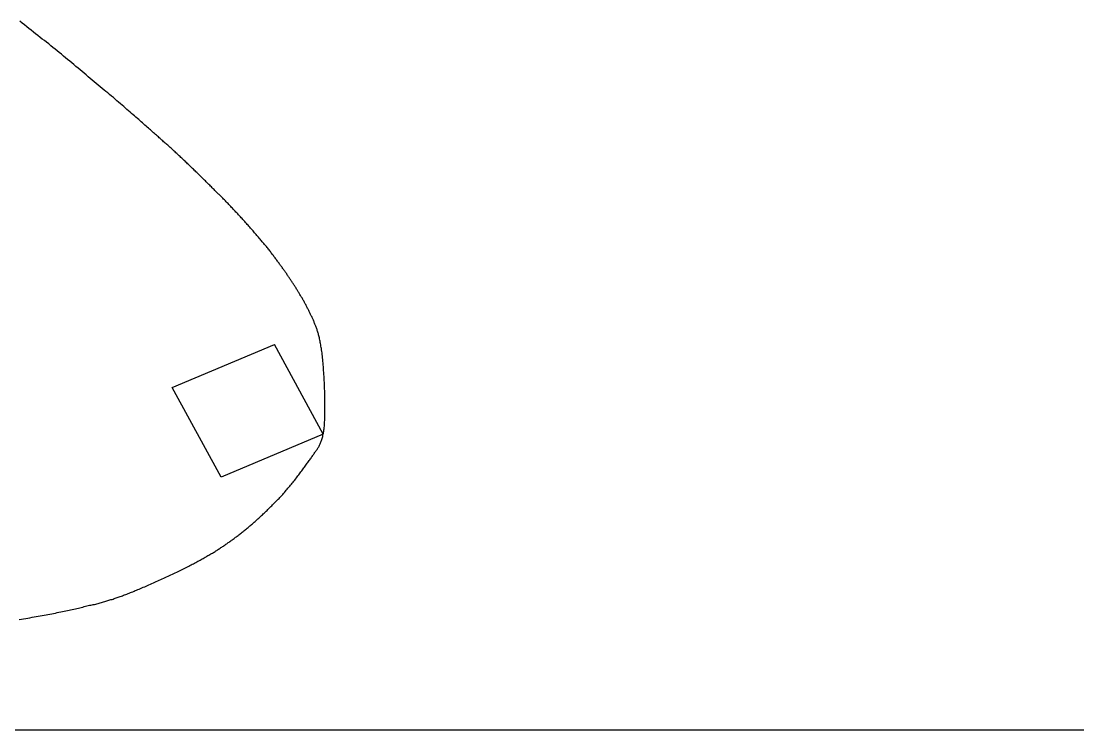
# Model space of a CAD drawing. Header units: millimetres. Extents: x 41 to 1041, y 1148 to 1248.
# Drawn here: x 886.03 to 917.94, y 1147.8 to 1169.2 of the extents above; entities that cross this region are included whole.
import ezdxf

# ---------------------------------------------------------------- set-up
doc = ezdxf.new("R2010")
doc.units = ezdxf.units.MM

msp = doc.modelspace()

# ---------------------------------------------------------------- linework, layer by layer
at = {"color": 3}
for p, q in [((890.597, 1158.142), (893.68, 1159.437)), ((895.155, 1156.731), (893.68, 1159.437)), ((892.072, 1155.436), (890.597, 1158.142)), ((895.155, 1156.731), (892.072, 1155.436))]:
    msp.add_line(p, q, dxfattribs=at)
msp.add_line((41.281, 1147.802), (1041.281, 1147.802))
for points in [[(895.157, 1156.732, 0), (895.162, 1156.762, 0), (895.167, 1156.792, 0), (895.172, 1156.822, 0), (895.177, 1156.862, 0), (895.181, 1156.892, 0), (895.185, 1156.932, 0), (895.188, 1156.972, 0), (895.192, 1157.012, 0), (895.194, 1157.052, 0), (895.197, 1157.102, 0), (895.199, 1157.142, 0), (895.201, 1157.192, 0), (895.203, 1157.242, 0), (895.204, 1157.292, 0), (895.206, 1157.342, 0), (895.206, 1157.402, 0), (895.207, 1157.452, 0), (895.207, 1157.512, 0), (895.207, 1157.562, 0), (895.207, 1157.622, 0), (895.206, 1157.682, 0), (895.206, 1157.742, 0), (895.205, 1157.802, 0), (895.203, 1157.862, 0), (895.202, 1157.922, 0), (895.2, 1157.982, 0), (895.198, 1158.042, 0), (895.196, 1158.102, 0), (895.193, 1158.162, 0), (895.191, 1158.222, 0), (895.188, 1158.292, 0), (895.185, 1158.352, 0), (895.181, 1158.412, 0), (895.178, 1158.472, 0), (895.174, 1158.532, 0), (895.17, 1158.592, 0), (895.166, 1158.652, 0), (895.162, 1158.712, 0), (895.158, 1158.762, 0), (895.153, 1158.822, 0), (895.148, 1158.872, 0), (895.143, 1158.932, 0), (895.138, 1158.982, 0), (895.133, 1159.032, 0), (895.128, 1159.082, 0), (895.122, 1159.132, 0), (895.117, 1159.182, 0), (895.111, 1159.222, 0), (895.105, 1159.272, 0), (895.099, 1159.312, 0), (895.093, 1159.352, 0), (895.086, 1159.392, 0), (895.08, 1159.432, 0), (895.073, 1159.472, 0), (895.066, 1159.502, 0), (895.06, 1159.542, 0), (895.053, 1159.572, 0), (895.045, 1159.612, 0), (895.038, 1159.642, 0), (895.031, 1159.672, 0), (895.023, 1159.702, 0), (895.016, 1159.732, 0), (895.008, 1159.762, 0), (895, 1159.782, 0), (894.992, 1159.812, 0), (894.984, 1159.842, 0), (894.975, 1159.862, 0), (894.967, 1159.892, 0), (894.958, 1159.912, 0), (894.95, 1159.942, 0), (894.941, 1159.962, 0), (894.932, 1159.992, 0), (894.923, 1160.012, 0), (894.914, 1160.032, 0), (894.904, 1160.052, 0), (894.895, 1160.082, 0), (894.885, 1160.102, 0), (894.876, 1160.122, 0), (894.866, 1160.142, 0), (894.856, 1160.172, 0), (894.846, 1160.192, 0), (894.836, 1160.212, 0), (894.826, 1160.232, 0), (894.815, 1160.252, 0), (894.805, 1160.282, 0), (894.794, 1160.302, 0), (894.784, 1160.322, 0), (894.773, 1160.342, 0), (894.762, 1160.372, 0), (894.751, 1160.392, 0), (894.74, 1160.412, 0), (894.729, 1160.432, 0), (894.717, 1160.462, 0), (894.706, 1160.482, 0), (894.695, 1160.502, 0), (894.683, 1160.522, 0), (894.671, 1160.552, 0), (894.66, 1160.572, 0), (894.648, 1160.592, 0), (894.636, 1160.612, 0), (894.624, 1160.642, 0), (894.612, 1160.662, 0), (894.6, 1160.682, 0), (894.588, 1160.702, 0), (894.576, 1160.732, 0), (894.564, 1160.752, 0), (894.551, 1160.772, 0), (894.539, 1160.792, 0), (894.527, 1160.822, 0), (894.514, 1160.842, 0), (894.502, 1160.862, 0), (894.489, 1160.882, 0), (894.477, 1160.902, 0), (894.464, 1160.922, 0), (894.451, 1160.952, 0), (894.439, 1160.972, 0), (894.426, 1160.992, 0), (894.413, 1161.012, 0), (894.401, 1161.032, 0), (894.388, 1161.052, 0), (894.375, 1161.072, 0), (894.362, 1161.092, 0), (894.349, 1161.112, 0), (894.336, 1161.142, 0), (894.323, 1161.162, 0), (894.31, 1161.182, 0), (894.297, 1161.202, 0), (894.284, 1161.222, 0), (894.271, 1161.242, 0), (894.258, 1161.262, 0), (894.244, 1161.282, 0), (894.231, 1161.302, 0), (894.217, 1161.322, 0), (894.204, 1161.342, 0), (894.19, 1161.362, 0), (894.177, 1161.382, 0), (894.163, 1161.402, 0), (894.149, 1161.422, 0), (894.135, 1161.442, 0), (894.121, 1161.462, 0), (894.107, 1161.482, 0), (894.093, 1161.502, 0), (894.079, 1161.522, 0), (894.064, 1161.542, 0), (894.05, 1161.572, 0), (894.035, 1161.592, 0), (894.021, 1161.612, 0), (894.006, 1161.632, 0), (893.991, 1161.652, 0), (893.976, 1161.672, 0), (893.961, 1161.692, 0), (893.946, 1161.712, 0), (893.931, 1161.732, 0), (893.915, 1161.762, 0), (893.9, 1161.782, 0), (893.884, 1161.802, 0), (893.868, 1161.822, 0), (893.852, 1161.842, 0), (893.836, 1161.862, 0), (893.82, 1161.892, 0), (893.804, 1161.912, 0), (893.787, 1161.932, 0), (893.771, 1161.952, 0), (893.754, 1161.982, 0), (893.737, 1162.002, 0), (893.72, 1162.022, 0), (893.702, 1162.052, 0), (893.685, 1162.072, 0), (893.667, 1162.092, 0), (893.649, 1162.122, 0), (893.631, 1162.142, 0), (893.613, 1162.162, 0), (893.595, 1162.192, 0), (893.576, 1162.212, 0), (893.557, 1162.242, 0), (893.538, 1162.262, 0), (893.519, 1162.292, 0), (893.499, 1162.312, 0), (893.479, 1162.342, 0), (893.459, 1162.362, 0), (893.439, 1162.392, 0), (893.419, 1162.412, 0), (893.398, 1162.442, 0), (893.377, 1162.462, 0), (893.356, 1162.492, 0), (893.335, 1162.522, 0), (893.313, 1162.542, 0), (893.291, 1162.572, 0), (893.269, 1162.592, 0), (893.247, 1162.622, 0), (893.224, 1162.652, 0), (893.201, 1162.682, 0), (893.178, 1162.702, 0), (893.154, 1162.732, 0), (893.131, 1162.762, 0), (893.107, 1162.782, 0), (893.083, 1162.812, 0), (893.059, 1162.842, 0), (893.034, 1162.872, 0), (893.01, 1162.902, 0), (892.985, 1162.922, 0), (892.96, 1162.952, 0), (892.935, 1162.982, 0), (892.91, 1163.012, 0), (892.885, 1163.042, 0), (892.859, 1163.062, 0), (892.833, 1163.092, 0), (892.808, 1163.122, 0), (892.782, 1163.152, 0), (892.756, 1163.182, 0), (892.73, 1163.212, 0), (892.704, 1163.242, 0), (892.677, 1163.262, 0), (892.651, 1163.292, 0), (892.625, 1163.322, 0), (892.598, 1163.352, 0), (892.572, 1163.382, 0), (892.545, 1163.412, 0), (892.519, 1163.432, 0), (892.492, 1163.462, 0), (892.466, 1163.492, 0), (892.439, 1163.522, 0), (892.412, 1163.552, 0), (892.386, 1163.572, 0), (892.359, 1163.602, 0), (892.333, 1163.632, 0), (892.306, 1163.662, 0), (892.279, 1163.692, 0), (892.253, 1163.712, 0), (892.226, 1163.742, 0), (892.2, 1163.772, 0), (892.173, 1163.802, 0), (892.147, 1163.822, 0), (892.12, 1163.852, 0), (892.094, 1163.882, 0), (892.067, 1163.902, 0), (892.041, 1163.932, 0), (892.015, 1163.962, 0), (891.988, 1163.982, 0), (891.962, 1164.012, 0), (891.935, 1164.042, 0), (891.909, 1164.062, 0), (891.883, 1164.092, 0), (891.857, 1164.122, 0), (891.83, 1164.142, 0), (891.804, 1164.172, 0), (891.778, 1164.202, 0), (891.752, 1164.222, 0), (891.725, 1164.252, 0), (891.699, 1164.272, 0), (891.673, 1164.302, 0), (891.647, 1164.322, 0), (891.621, 1164.352, 0), (891.595, 1164.382, 0), (891.569, 1164.402, 0), (891.543, 1164.432, 0), (891.517, 1164.452, 0), (891.491, 1164.482, 0), (891.466, 1164.502, 0), (891.44, 1164.532, 0), (891.414, 1164.552, 0), (891.388, 1164.582, 0), (891.363, 1164.602, 0), (891.337, 1164.632, 0), (891.311, 1164.652, 0), (891.286, 1164.682, 0), (891.26, 1164.702, 0), (891.235, 1164.732, 0), (891.209, 1164.752, 0), (891.184, 1164.772, 0), (891.158, 1164.802, 0), (891.133, 1164.822, 0), (891.107, 1164.852, 0), (891.082, 1164.872, 0), (891.057, 1164.892, 0), (891.032, 1164.922, 0), (891.006, 1164.942, 0), (890.981, 1164.972, 0), (890.956, 1164.992, 0), (890.931, 1165.012, 0), (890.906, 1165.042, 0), (890.881, 1165.062, 0), (890.856, 1165.082, 0), (890.831, 1165.112, 0), (890.806, 1165.132, 0), (890.781, 1165.152, 0), (890.756, 1165.182, 0), (890.731, 1165.202, 0), (890.707, 1165.222, 0), (890.682, 1165.252, 0), (890.657, 1165.272, 0), (890.632, 1165.292, 0), (890.608, 1165.312, 0), (890.583, 1165.342, 0), (890.558, 1165.362, 0), (890.534, 1165.382, 0), (890.509, 1165.402, 0), (890.485, 1165.432, 0), (890.46, 1165.452, 0), (890.435, 1165.472, 0), (890.41, 1165.492, 0), (890.385, 1165.522, 0), (890.36, 1165.542, 0), (890.335, 1165.562, 0), (890.309, 1165.592, 0), (890.283, 1165.612, 0), (890.257, 1165.632, 0), (890.231, 1165.662, 0), (890.204, 1165.682, 0), (890.176, 1165.712, 0), (890.149, 1165.732, 0), (890.12, 1165.762, 0), (890.092, 1165.782, 0), (890.062, 1165.812, 0), (890.033, 1165.832, 0), (890.002, 1165.862, 0), (889.971, 1165.892, 0), (889.94, 1165.922, 0), (889.908, 1165.942, 0), (889.875, 1165.972, 0), (889.841, 1166.002, 0), (889.806, 1166.032, 0), (889.771, 1166.062, 0), (889.735, 1166.092, 0), (889.698, 1166.132, 0), (889.66, 1166.162, 0), (889.622, 1166.192, 0), (889.582, 1166.232, 0), (889.541, 1166.262, 0), (889.5, 1166.302, 0), (889.457, 1166.342, 0), (889.413, 1166.372, 0), (889.368, 1166.412, 0), (889.322, 1166.452, 0), (889.276, 1166.492, 0), (889.228, 1166.532, 0), (889.179, 1166.572, 0), (889.13, 1166.622, 0), (889.079, 1166.662, 0), (889.028, 1166.702, 0), (888.976, 1166.752, 0), (888.924, 1166.792, 0), (888.87, 1166.842, 0), (888.816, 1166.892, 0), (888.761, 1166.932, 0), (888.705, 1166.982, 0), (888.649, 1167.032, 0), (888.592, 1167.082, 0), (888.535, 1167.122, 0), (888.477, 1167.172, 0), (888.419, 1167.222, 0), (888.36, 1167.272, 0), (888.3, 1167.322, 0), (888.24, 1167.372, 0), (888.18, 1167.422, 0), (888.12, 1167.472, 0), (888.059, 1167.522, 0), (887.997, 1167.582, 0), (887.936, 1167.632, 0), (887.874, 1167.682, 0), (887.812, 1167.732, 0), (887.75, 1167.782, 0), (887.687, 1167.832, 0), (887.625, 1167.892, 0), (887.562, 1167.942, 0), (887.499, 1167.992, 0), (887.436, 1168.042, 0), (887.373, 1168.092, 0), (887.31, 1168.142, 0), (887.247, 1168.202, 0), (887.184, 1168.252, 0), (887.12, 1168.302, 0), (887.056, 1168.352, 0), (886.992, 1168.402, 0), (886.928, 1168.452, 0), (886.864, 1168.512, 0), (886.799, 1168.562, 0), (886.734, 1168.612, 0), (886.669, 1168.662, 0), (886.603, 1168.712, 0), (886.537, 1168.772, 0), (886.47, 1168.822, 0), (886.403, 1168.872, 0), (886.335, 1168.932, 0), (886.267, 1168.982, 0), (886.199, 1169.032, 0), (886.13, 1169.092, 0), (886.06, 1169.142, 0), (885.99, 1169.202, 0)], [(885.973, 1151.132, 0), (886.039, 1151.142, 0), (886.105, 1151.152, 0), (886.17, 1151.162, 0), (886.235, 1151.172, 0), (886.298, 1151.182, 0), (886.362, 1151.202, 0), (886.424, 1151.212, 0), (886.486, 1151.222, 0), (886.547, 1151.232, 0), (886.607, 1151.242, 0), (886.667, 1151.252, 0), (886.726, 1151.262, 0), (886.785, 1151.272, 0), (886.842, 1151.282, 0), (886.899, 1151.292, 0), (886.955, 1151.302, 0), (887.011, 1151.312, 0), (887.066, 1151.322, 0), (887.12, 1151.342, 0), (887.173, 1151.352, 0), (887.226, 1151.362, 0), (887.278, 1151.372, 0), (887.329, 1151.382, 0), (887.38, 1151.392, 0), (887.43, 1151.402, 0), (887.479, 1151.412, 0), (887.527, 1151.422, 0), (887.575, 1151.432, 0), (887.622, 1151.442, 0), (887.669, 1151.452, 0), (887.715, 1151.462, 0), (887.76, 1151.472, 0), (887.804, 1151.482, 0), (887.848, 1151.492, 0), (887.891, 1151.502, 0), (887.933, 1151.522, 0), (887.975, 1151.532, 0), (888.016, 1151.542, 0), (888.056, 1151.552, 0), (888.096, 1151.562, 0), (888.135, 1151.562, 0), (888.173, 1151.572, 0), (888.211, 1151.582, 0), (888.247, 1151.592, 0), (888.284, 1151.602, 0), (888.319, 1151.612, 0), (888.354, 1151.622, 0), (888.389, 1151.632, 0), (888.423, 1151.642, 0), (888.457, 1151.652, 0), (888.49, 1151.662, 0), (888.522, 1151.672, 0), (888.555, 1151.682, 0), (888.587, 1151.692, 0), (888.619, 1151.702, 0), (888.651, 1151.712, 0), (888.682, 1151.722, 0), (888.713, 1151.732, 0), (888.745, 1151.742, 0), (888.776, 1151.742, 0), (888.807, 1151.752, 0), (888.838, 1151.772, 0), (888.869, 1151.782, 0), (888.9, 1151.792, 0), (888.932, 1151.802, 0), (888.963, 1151.812, 0), (888.995, 1151.822, 0), (889.027, 1151.832, 0), (889.059, 1151.842, 0), (889.091, 1151.852, 0), (889.124, 1151.872, 0), (889.157, 1151.882, 0), (889.191, 1151.892, 0), (889.225, 1151.902, 0), (889.259, 1151.922, 0), (889.294, 1151.932, 0), (889.33, 1151.952, 0), (889.366, 1151.962, 0), (889.403, 1151.972, 0), (889.44, 1151.992, 0), (889.479, 1152.012, 0), (889.517, 1152.022, 0), (889.557, 1152.042, 0), (889.597, 1152.052, 0), (889.638, 1152.072, 0), (889.679, 1152.092, 0), (889.721, 1152.112, 0), (889.763, 1152.122, 0), (889.806, 1152.142, 0), (889.849, 1152.162, 0), (889.892, 1152.182, 0), (889.936, 1152.202, 0), (889.98, 1152.222, 0), (890.024, 1152.242, 0), (890.068, 1152.262, 0), (890.112, 1152.282, 0), (890.157, 1152.302, 0), (890.202, 1152.322, 0), (890.246, 1152.342, 0), (890.291, 1152.362, 0), (890.336, 1152.382, 0), (890.38, 1152.402, 0), (890.425, 1152.422, 0), (890.469, 1152.442, 0), (890.513, 1152.462, 0), (890.557, 1152.482, 0), (890.601, 1152.502, 0), (890.644, 1152.522, 0), (890.687, 1152.542, 0), (890.73, 1152.562, 0), (890.772, 1152.582, 0), (890.814, 1152.602, 0), (890.855, 1152.622, 0), (890.896, 1152.642, 0), (890.936, 1152.662, 0), (890.976, 1152.682, 0), (891.015, 1152.702, 0), (891.053, 1152.722, 0), (891.091, 1152.742, 0), (891.127, 1152.762, 0), (891.164, 1152.782, 0), (891.199, 1152.802, 0), (891.235, 1152.812, 0), (891.269, 1152.832, 0), (891.303, 1152.852, 0), (891.336, 1152.872, 0), (891.369, 1152.892, 0), (891.401, 1152.902, 0), (891.433, 1152.922, 0), (891.465, 1152.942, 0), (891.495, 1152.962, 0), (891.526, 1152.972, 0), (891.556, 1152.992, 0), (891.585, 1153.012, 0), (891.615, 1153.022, 0), (891.643, 1153.042, 0), (891.672, 1153.062, 0), (891.7, 1153.072, 0), (891.728, 1153.092, 0), (891.755, 1153.112, 0), (891.782, 1153.122, 0), (891.809, 1153.142, 0), (891.836, 1153.162, 0), (891.862, 1153.172, 0), (891.888, 1153.192, 0), (891.914, 1153.212, 0), (891.94, 1153.222, 0), (891.965, 1153.242, 0), (891.991, 1153.262, 0), (892.016, 1153.272, 0), (892.041, 1153.292, 0), (892.066, 1153.312, 0), (892.091, 1153.322, 0), (892.116, 1153.342, 0), (892.14, 1153.352, 0), (892.165, 1153.372, 0), (892.19, 1153.392, 0), (892.214, 1153.412, 0), (892.239, 1153.422, 0), (892.264, 1153.442, 0), (892.288, 1153.462, 0), (892.313, 1153.472, 0), (892.337, 1153.492, 0), (892.362, 1153.512, 0), (892.386, 1153.532, 0), (892.411, 1153.542, 0), (892.435, 1153.562, 0), (892.46, 1153.582, 0), (892.485, 1153.602, 0), (892.509, 1153.622, 0), (892.534, 1153.632, 0), (892.559, 1153.652, 0), (892.583, 1153.672, 0), (892.608, 1153.692, 0), (892.633, 1153.712, 0), (892.658, 1153.732, 0), (892.683, 1153.752, 0), (892.708, 1153.772, 0), (892.733, 1153.792, 0), (892.759, 1153.812, 0), (892.784, 1153.832, 0), (892.809, 1153.852, 0), (892.835, 1153.872, 0), (892.861, 1153.892, 0), (892.886, 1153.912, 0), (892.912, 1153.932, 0), (892.938, 1153.962, 0), (892.964, 1153.982, 0), (892.991, 1154.002, 0), (893.017, 1154.022, 0), (893.044, 1154.052, 0), (893.07, 1154.072, 0), (893.097, 1154.092, 0), (893.124, 1154.122, 0), (893.152, 1154.142, 0), (893.179, 1154.172, 0), (893.206, 1154.192, 0), (893.234, 1154.212, 0), (893.261, 1154.242, 0), (893.289, 1154.272, 0), (893.317, 1154.292, 0), (893.345, 1154.322, 0), (893.373, 1154.342, 0), (893.401, 1154.372, 0), (893.429, 1154.402, 0), (893.457, 1154.422, 0), (893.485, 1154.452, 0), (893.513, 1154.482, 0), (893.541, 1154.512, 0), (893.569, 1154.542, 0), (893.597, 1154.562, 0), (893.625, 1154.592, 0), (893.653, 1154.622, 0), (893.681, 1154.652, 0), (893.709, 1154.682, 0), (893.737, 1154.712, 0), (893.765, 1154.742, 0), (893.793, 1154.772, 0), (893.82, 1154.792, 0), (893.848, 1154.822, 0), (893.875, 1154.852, 0), (893.903, 1154.882, 0), (893.93, 1154.912, 0), (893.957, 1154.942, 0), (893.984, 1154.972, 0), (894.011, 1155.012, 0), (894.037, 1155.042, 0), (894.064, 1155.072, 0), (894.09, 1155.102, 0), (894.116, 1155.132, 0), (894.142, 1155.162, 0), (894.168, 1155.192, 0), (894.194, 1155.222, 0), (894.219, 1155.252, 0), (894.244, 1155.282, 0), (894.269, 1155.312, 0), (894.294, 1155.342, 0), (894.318, 1155.372, 0), (894.342, 1155.412, 0), (894.366, 1155.442, 0), (894.39, 1155.472, 0), (894.414, 1155.502, 0), (894.437, 1155.532, 0), (894.46, 1155.562, 0), (894.482, 1155.592, 0), (894.505, 1155.622, 0), (894.527, 1155.652, 0), (894.549, 1155.682, 0), (894.57, 1155.712, 0), (894.591, 1155.732, 0), (894.612, 1155.762, 0), (894.633, 1155.792, 0), (894.653, 1155.822, 0), (894.673, 1155.852, 0), (894.693, 1155.872, 0), (894.712, 1155.902, 0), (894.731, 1155.932, 0), (894.749, 1155.952, 0), (894.767, 1155.982, 0), (894.785, 1156.002, 0), (894.803, 1156.032, 0), (894.82, 1156.052, 0), (894.836, 1156.082, 0), (894.853, 1156.102, 0), (894.868, 1156.122, 0), (894.884, 1156.142, 0), (894.899, 1156.172, 0), (894.914, 1156.192, 0), (894.928, 1156.212, 0), (894.942, 1156.232, 0), (894.955, 1156.252, 0), (894.968, 1156.272, 0), (894.981, 1156.292, 0), (894.994, 1156.312, 0), (895.006, 1156.332, 0), (895.018, 1156.352, 0), (895.029, 1156.372, 0), (895.04, 1156.402, 0), (895.051, 1156.422, 0), (895.062, 1156.442, 0), (895.072, 1156.472, 0), (895.083, 1156.492, 0), (895.092, 1156.522, 0), (895.102, 1156.542, 0), (895.111, 1156.572, 0), (895.121, 1156.602, 0), (895.13, 1156.632, 0), (895.138, 1156.662, 0), (895.147, 1156.692, 0), (895.155, 1156.732, 0)]]:
    msp.add_polyline3d(points, dxfattribs=at)

doc.saveas('drawing.dxf')
